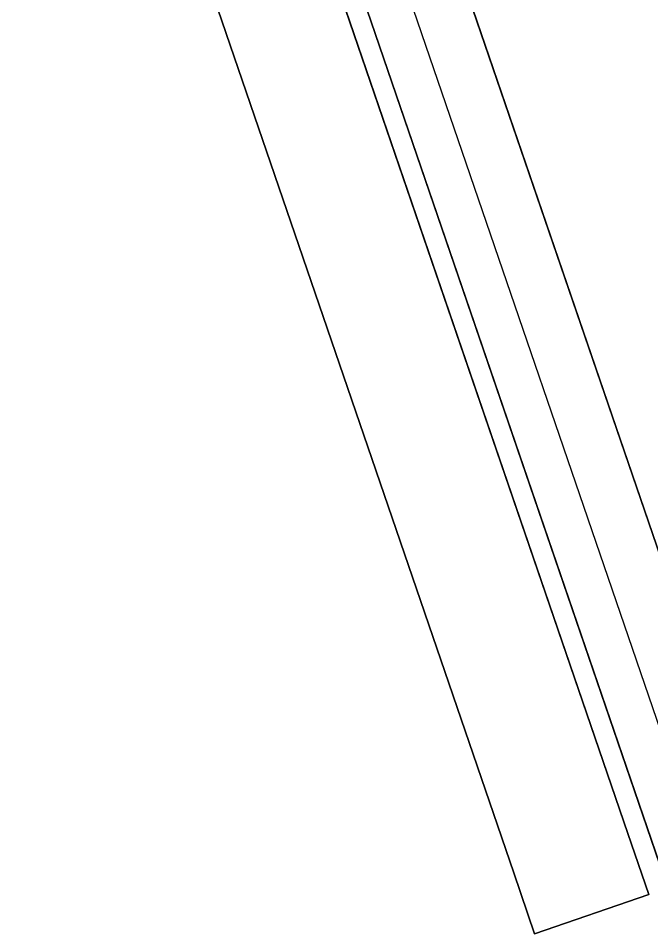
# Model space of a CAD drawing. Extents: x -32 to 51.8, y -51.6 to -5.5.
# Drawn here: x 45.037 to 45.825, y -29.181 to -28.045 of the extents above; entities that cross this region are included whole.
import ezdxf

# ---------------------------------------------------------------- set-up
doc = ezdxf.new("R2010")
doc.units = 0
doc.header["$MEASUREMENT"] = 0
doc.layers.get('0').update_dxf_attribs({"linetype": 'CONTINUOUS'})

msp = doc.modelspace()

# ---------------------------------------------------------------- linework, layer by layer
for p, q in [((45.27, -27.0641), (45.9624, -29.0842)), ((45.9624, -29.0842), (45.27, -27.0641)), ((45.2157, -27.1214), (45.8962, -29.1069)), ((45.8446, -29.1247), (45.1733, -27.166)), ((45.1733, -27.166), (45.8446, -29.1247)), ((45.1733, -27.166), (45.8446, -29.1247)), ((45.8446, -29.1247), (45.1733, -27.166)), ((45.1733, -27.166), (45.8446, -29.1247)), ((45.1733, -27.166), (45.8446, -29.1247)), ((45.8446, -29.1247), (45.1733, -27.166)), ((45.8446, -29.1247), (45.1733, -27.166)), ((45.1733, -27.166), (45.8446, -29.1247)), ((45.8446, -29.1247), (45.1733, -27.166)), ((45.8446, -29.1247), (45.1733, -27.166)), ((45.1733, -27.166), (45.8446, -29.1247)), ((45.1733, -27.166), (45.8446, -29.1247)), ((45.8446, -29.1247), (45.1733, -27.166)), ((45.1733, -27.166), (45.8446, -29.1247)), ((45.8446, -29.1247), (45.1733, -27.166)), ((45.1733, -27.166), (45.8446, -29.1247)), ((45.8446, -29.1247), (45.1733, -27.166)), ((45.1733, -27.166), (45.8446, -29.1247)), ((45.1733, -27.166), (45.8446, -29.1247)), ((45.8446, -29.1247), (45.1733, -27.166)), ((45.8446, -29.1247), (45.1733, -27.166)), ((45.1733, -27.166), (45.8446, -29.1247)), ((45.8446, -29.1247), (45.1733, -27.166)), ((45.1733, -27.166), (45.8446, -29.1246)), ((45.8446, -29.1246), (45.1733, -27.166)), ((45.1733, -27.166), (45.8446, -29.1246)), ((45.1733, -27.166), (45.8446, -29.1246)), ((45.8446, -29.1246), (45.1733, -27.166)), ((45.8446, -29.1246), (45.1733, -27.166)), ((45.1733, -27.166), (45.8446, -29.1247)), ((45.8446, -29.1247), (45.1733, -27.166)), ((45.8446, -29.1247), (45.1733, -27.166)), ((45.1733, -27.166), (45.8446, -29.1247)), ((45.1769, -27.1766), (45.8446, -29.1247)), ((45.8446, -29.1247), (45.1769, -27.1766)), ((45.1538, -27.1865), (45.795, -29.0571)), ((45.795, -29.0571), (45.1538, -27.1865)), ((45.6531, -29.1057), (45.0373, -27.3092)), ((45.0373, -27.3092), (45.6531, -29.1057)), ((45.0373, -27.3092), (45.6531, -29.1057)), ((45.6531, -29.1057), (45.0373, -27.3092)), ((45.0373, -27.3092), (45.6531, -29.1057)), ((45.6531, -29.1057), (45.0373, -27.3092)), ((45.0373, -27.3092), (45.6531, -29.1057)), ((45.6531, -29.1057), (45.04, -27.3171)), ((45.04, -27.3171), (45.6531, -29.1057)), ((45.795, -29.0571), (45.8209, -29.1328)), ((45.8209, -29.1328), (45.795, -29.0571)), ((45.679, -29.1814), (45.6531, -29.1057)), ((45.6531, -29.1057), (45.679, -29.1814)), ((45.679, -29.1814), (45.6531, -29.1057)), ((45.6531, -29.1057), (45.6531, -29.1057)), ((45.6531, -29.1057), (45.6531, -29.1057)), ((45.6531, -29.1057), (45.6531, -29.1057)), ((45.6531, -29.1057), (45.6531, -29.1057)), ((45.6531, -29.1057), (45.6531, -29.1057)), ((45.6531, -29.1057), (45.6531, -29.1057)), ((45.679, -29.1814), (45.6531, -29.1057)), ((45.6531, -29.1057), (45.6531, -29.1057)), ((45.6531, -29.1057), (45.679, -29.1814)), ((45.6531, -29.1057), (45.679, -29.1814)), ((45.679, -29.1814), (45.8209, -29.1327)), ((45.8209, -29.1328), (45.679, -29.1814)), ((45.8209, -29.1328), (45.679, -29.1814)), ((45.679, -29.1814), (45.8209, -29.1328)), ((45.8209, -29.1328), (45.679, -29.1814)), ((45.679, -29.1814), (45.8209, -29.1328)), ((45.8209, -29.1328), (45.8209, -29.1328)), ((45.8209, -29.1328), (45.8209, -29.1328)), ((45.8209, -29.1328), (45.8209, -29.1328)), ((45.8209, -29.1328), (45.8209, -29.1328)), ((45.8209, -29.1328), (45.8209, -29.1328)), ((45.8209, -29.1328), (45.8209, -29.1328)), ((45.8209, -29.1328), (45.8209, -29.1328)), ((45.8209, -29.1328), (45.8209, -29.1328)), ((45.8209, -29.1328), (45.8209, -29.1328)), ((45.8209, -29.1328), (45.8209, -29.1328)), ((45.8209, -29.1328), (45.8209, -29.1328)), ((45.8209, -29.1328), (45.8209, -29.1328)), ((45.8209, -29.1328), (45.8209, -29.1328)), ((45.8209, -29.1328), (45.8209, -29.1328)), ((45.8209, -29.1328), (45.8209, -29.1328)), ((45.8209, -29.1328), (45.8209, -29.1328)), ((45.8209, -29.1328), (45.8209, -29.1328)), ((45.679, -29.1814), (45.679, -29.1814)), ((45.679, -29.1814), (45.679, -29.1814)), ((45.679, -29.1814), (45.679, -29.1814)), ((45.679, -29.1814), (45.679, -29.1814)), ((45.679, -29.1814), (45.679, -29.1814)), ((45.679, -29.1814), (45.679, -29.1814)), ((45.679, -29.1814), (45.679, -29.1814)), ((45.679, -29.1814), (45.679, -29.1814)), ((45.679, -29.1814), (45.679, -29.1814))]:
    msp.add_line(p, q)

doc.saveas('drawing.dxf')
